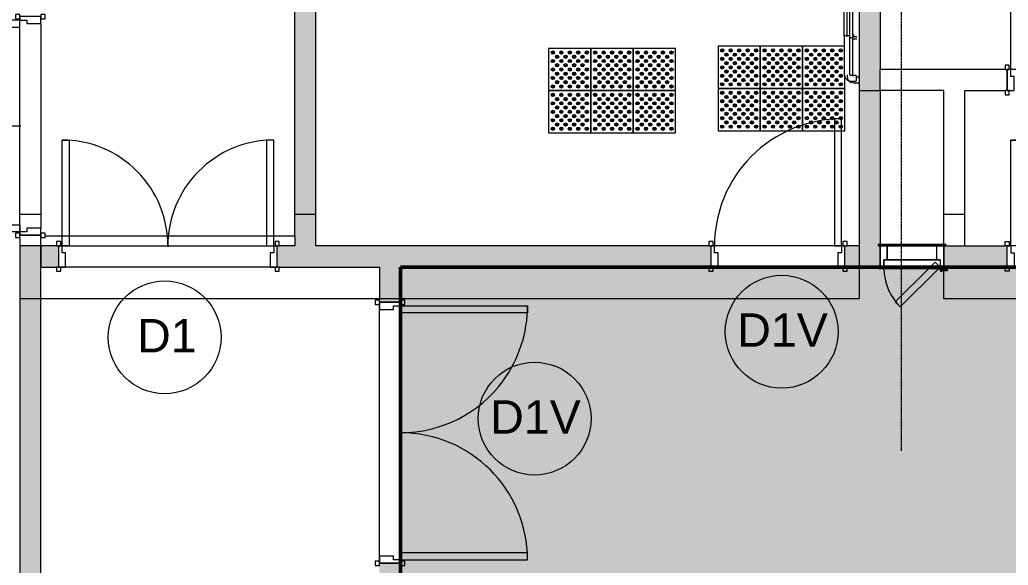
# Model space of a CAD drawing. Header units: millimetres. Extents: x 15878 to 679837, y -72324 to 391440.
# Drawn here: x 281545 to 288552, y 31844 to 35710 of the extents above; entities that cross this region are included whole.
import ezdxf

# ---------------------------------------------------------------- set-up
doc = ezdxf.new("R2010")
doc.units = ezdxf.units.MM
for name, pattern in [('Demolished', [4.8, 3.2, -1.6]), ('Grid Line__1_200_', [10.5, 6, -1.5, 1.5, -1.5]), ('Overhead', [3.96875, 2.38125, -1.5875])]:
    doc.linetypes.add(name, pattern=pattern)
for name, color, linetype, lineweight in [('A-DETL', 90, 'Continuous', 5), ('A-DETL-GENF', 92, 'Continuous', 5), ('A-DETL-THIN', 151, 'Continuous', 5), ('A-DOOR', 31, 'Continuous', 5), ('A-DOOR-FRAM', 31, 'Continuous', 5), ('A-FLOR', 192, 'Continuous', 5), ('A-FLOR-HRAL', 11, 'Continuous', 5), ('A-FLOR-HRAL-MBND', 5, 'Overhead', 5), ('A-GENM', 13, 'Continuous', 5), ('A-WALL', 113, 'Continuous', 5), ('A-WALL-PATT', 111, 'Continuous', 18), ('G-ANNO-TEXT', 231, 'Continuous', 5), ('S-GRID', 1, 'Continuous', 5)]:
    doc.layers.add(name, color=color, linetype=linetype, lineweight=lineweight)
doc.styles.add('Swis721 BT_2', font='swiss.ttf', dxfattribs={"height": 236.51772})

# ---------------------------------------------------------------- blocks, each defined once
blk = doc.blocks.new('DLN-Double Door__X08_ - _M34_ 1800 x 2000 _WH_-14591847-2_F')
at = {"layer": 'A-DOOR', "color": 254}
for p, q in [((-850, -75), (-900, -75)), ((-900, -75), (-900, -975)), ((-850, -975), (-850, -75)), ((850, -75), (900, -75)), ((850, -975), (850, -75)), ((900, -75), (900, -975)), ((-900, -975), (-850, -975)), ((900, -975), (850, -975))]:
    blk.add_line(p, q, dxfattribs=at)
at = {"layer": 'A-DOOR', "color": 253}
for centre, start, end in [((900, -75), 179.5, 180.00772), ((-900, -75), 359.99228, 0.5)]:
    blk.add_arc(centre, 900, start, end, dxfattribs=at)
at = {"layer": 'A-DOOR', "color": 254}
for centre, start, end in [((-900, -75), 270, 359.99228), ((900, -75), 180.00772, 233.8), ((900, -75), 233.8, 270)]:
    blk.add_arc(centre, 900, start, end, dxfattribs=at)
at = {"layer": 'A-DOOR-FRAM', "color": 253}
for p, q in [((-910, 105), (-940, 105)), ((-940, 105), (-940, 75)), ((-940, 75), (-910, 75)), ((-875, 75), (-925, 75)), ((-925, 75), (-925, -75)), ((-910, 75), (-910, 105)), ((-875, -25), (-875, 75)), ((875, 75), (875, -25)), ((925, 75), (875, 75)), ((940, 105), (910, 105)), ((910, 105), (910, 75)), ((910, 75), (940, 75)), ((925, -75), (925, 75)), ((940, 75), (940, 105)), ((-900, -75), (-900, -25)), ((-900, -25), (-875, -25)), ((875, -25), (900, -25)), ((900, -25), (900, -75))]:
    blk.add_line(p, q, dxfattribs=at)
at = {"layer": 'A-DOOR-FRAM', "color": 254}
for p, q in [((-910, -75), (-940, -75)), ((-940, -75), (-940, -105)), ((-940, -105), (-910, -105)), ((-925, -75), (-900, -75)), ((-910, -105), (-910, -75)), ((900, -75), (925, -75)), ((940, -75), (910, -75)), ((910, -75), (910, -105)), ((910, -105), (940, -105)), ((940, -105), (940, -75))]:
    blk.add_line(p, q, dxfattribs=at)
blk = doc.blocks.new('DLN-Double Door__X07_ - _M27y_1500 x 2000 _WH_-16661459-2_F')
at = {"layer": 'A-DOOR', "color": 253}
for p, q in [((-700, -75), (-750, -75)), ((-750, -75), (-750, -825)), ((-700, -825), (-700, -75)), ((700, -75), (750, -75)), ((700, -825), (700, -75)), ((750, -75), (750, -825)), ((-750, -825), (-700, -825)), ((750, -825), (700, -825))]:
    blk.add_line(p, q, dxfattribs=at)
for centre, start, end in [((-750, -75), 270, 0.5), ((750, -75), 179.5, 270)]:
    blk.add_arc(centre, 750, start, end, dxfattribs=at)
at = {"layer": 'A-DOOR-FRAM', "color": 253}
for p, q in [((-760, 105), (-790, 105)), ((-790, 105), (-790, 75)), ((-790, 75), (-760, 75)), ((-725, 75), (-775, 75)), ((-775, 75), (-775, -75)), ((-760, 75), (-760, 105)), ((-725, -25), (-725, 75)), ((725, 75), (725, -25)), ((775, 75), (725, 75)), ((790, 105), (760, 105)), ((760, 105), (760, 75)), ((760, 75), (790, 75)), ((775, -75), (775, 75)), ((790, 75), (790, 105)), ((-750, -75), (-750, -25)), ((-750, -25), (-725, -25)), ((725, -25), (750, -25)), ((750, -25), (750, -75)), ((-760, -75), (-790, -75)), ((-790, -75), (-790, -105)), ((-790, -105), (-760, -105)), ((-775, -75), (-750, -75)), ((-760, -105), (-760, -75)), ((750, -75), (775, -75)), ((790, -75), (760, -75)), ((760, -75), (760, -105)), ((760, -105), (790, -105)), ((790, -105), (790, -75))]:
    blk.add_line(p, q, dxfattribs=at)
blk = doc.blocks.new('DLN-Double Door__X07_ - _M28x_1500 x 2000 _WH_-16661614-2_F')
at = {"layer": 'A-DOOR', "color": 253}
for p, q in [((-750, 825), (-700, 825)), ((-750, 75), (-750, 825)), ((-700, 825), (-700, 75)), ((700, 825), (700, 75)), ((750, 825), (700, 825)), ((750, 75), (750, 825)), ((-700, 75), (-750, 75)), ((700, 75), (750, 75))]:
    blk.add_line(p, q, dxfattribs=at)
for centre, start, end in [((-750, 75), 359.5, 90), ((750, 75), 90, 180.5)]:
    blk.add_arc(centre, 750, start, end, dxfattribs=at)
at = {"layer": 'A-DOOR-FRAM', "color": 253}
for p, q in [((-790, 105), (-760, 105)), ((-790, 75), (-790, 105)), ((-760, 75), (-790, 75)), ((-775, 75), (-750, 75)), ((-775, -75), (-775, 75)), ((-760, 105), (-760, 75)), ((-750, 75), (-750, 25)), ((750, 75), (775, 75)), ((750, 25), (750, 75)), ((760, 75), (760, 105)), ((760, 105), (790, 105)), ((790, 75), (760, 75)), ((775, 75), (775, -75)), ((790, 105), (790, 75)), ((-750, 25), (-725, 25)), ((-725, 25), (-725, -75)), ((725, 25), (750, 25)), ((725, -75), (725, 25))]:
    blk.add_line(p, q, dxfattribs=at)
at = {"layer": 'A-DOOR-FRAM', "color": 254}
for p, q in [((-790, -75), (-760, -75)), ((-790, -105), (-790, -75)), ((-760, -105), (-790, -105)), ((-725, -75), (-775, -75)), ((-760, -75), (-760, -105)), ((775, -75), (725, -75)), ((760, -105), (760, -75)), ((760, -75), (790, -75)), ((790, -105), (760, -105)), ((790, -75), (790, -105))]:
    blk.add_line(p, q, dxfattribs=at)
blk = doc.blocks.new('DLN_Tactile - Positional Tiles-3867764-2_F')
at = {"layer": 'A-GENM'}
for p, q in [((150, 150), (-150, 150)), ((-150, 150), (-150, -150)), ((150, -150), (150, 150)), ((-150, -150), (150, -150))]:
    blk.add_line(p, q, dxfattribs=at)
for centre, radius in [((-120, 120), 11.5), ((-120, 60), 11.5), ((-120, 120), 6), ((-90, 90), 11.5), ((-90, 90), 6), ((-60, 120), 11.5), ((-60, 60), 11.5), ((-60, 120), 6), ((-30, 90), 11.5), ((-30, 90), 6), ((0, 120), 11.5), ((0, 60), 11.5), ((0, 120), 6), ((30, 90), 11.5), ((30, 90), 6), ((60, 120), 11.5), ((60, 60), 11.5), ((60, 120), 6), ((90, 90), 11.5), ((90, 90), 6), ((120, 120), 11.5), ((120, 60), 11.5), ((120, 120), 6), ((-120, 0), 11.5), ((-120, 60), 6), ((-120, 0), 6), ((-90, 30), 11.5), ((-90, 30), 6), ((-60, 0), 11.5), ((-60, 60), 6), ((-60, 0), 6), ((-30, 30), 11.5), ((-30, 30), 6), ((0, 0), 11.5), ((0, 60), 6), ((0, 0), 6), ((30, 30), 11.5), ((30, 30), 6), ((60, 0), 11.5), ((60, 60), 6), ((60, 0), 6), ((90, 30), 11.5), ((90, 30), 6), ((120, 0), 11.5), ((120, 60), 6), ((120, 0), 6), ((-120, -60), 11.5), ((-120, -60), 6), ((-90, -30), 11.5), ((-90, -30), 6), ((-60, -60), 11.5), ((-60, -60), 6), ((-30, -30), 11.5), ((-30, -30), 6), ((0, -60), 11.5), ((0, -60), 6), ((30, -30), 11.5), ((30, -30), 6), ((60, -60), 11.5), ((60, -60), 6), ((90, -30), 11.5), ((90, -30), 6), ((120, -60), 11.5), ((120, -60), 6), ((-120, -120), 11.5), ((-120, -120), 6), ((-90, -90), 11.5), ((-90, -90), 6), ((-60, -120), 11.5), ((-60, -120), 6), ((-30, -90), 11.5), ((-30, -90), 6), ((0, -120), 11.5), ((0, -120), 6), ((30, -90), 11.5), ((30, -90), 6), ((60, -120), 11.5), ((60, -120), 6), ((90, -90), 11.5), ((90, -90), 6), ((120, -120), 11.5), ((120, -120), 6)]:
    blk.add_circle(centre, radius, dxfattribs=at)
blk = doc.blocks.new('Railing - Handrail On Railing_Start Post-13650739-2_F')
at = {"layer": 'A-FLOR-HRAL'}
for p, q in [((-25, 320), (-65, 320)), ((-65, 280), (-65, 317.3)), ((-65, 285.9), (-65, 280)), ((-65, 280), (-25, 280)), ((-20, 275), (-20, 0)), ((20, 0), (20, 275)), ((-40, 6.5), (-50, 6.5)), ((-50, 0), (-50, 0)), ((-50, 0), (-50, 0)), ((-50, -6.5), (-40, -6.5)), ((5.2, 0), (-5.2, 0))]:
    blk.add_line(p, q, dxfattribs=at)
at = {"layer": 'A-FLOR-HRAL', "flags": 128}
for points in [[(20, 275), (13.8, 297.8), (-3.2, 314.4), (-25, 320)], [(-25, 280), (-20.8, 277.7), (-20, 275)]]:
    blk.add_lwpolyline(points, dxfattribs=at)
blk = doc.blocks.new('Railing - Handrail On Railing-13650742-2_F')
at = {"layer": 'A-FLOR-HRAL'}
for p, q in [((-15, 6.5), (-50, 6.5)), ((-50, 0), (-50, 0)), ((-50, 0), (-50, 0)), ((-50, -6.5), (-15, -6.5))]:
    blk.add_line(p, q, dxfattribs=at)
at = {"layer": 'A-FLOR-HRAL', "flags": 128}
for points in [[(-15, 6.5), (-3, 6.5), (0, 6.5)], [(0, -6.5), (-5.9, -6.5), (-15, -6.5)]]:
    blk.add_lwpolyline(points, dxfattribs=at)
at = {"layer": 'A-FLOR-HRAL'}
for start, end in [(360, 180), (180, 360)]:
    blk.add_arc((0, 0), 6.5, start, end, dxfattribs=at)
blk = doc.blocks.new('Railing - Railing-6055567-2_F')
at = {"layer": 'A-FLOR-HRAL'}
for p, q in [((51974.3, 37158.6), (51934.3, 37140)), ((51934.3, 35595.2), (51934.3, 37140)), ((51974.3, 35595.2), (51974.3, 37158.6)), ((51974.3, 35595.2), (51934.3, 35595.2))]:
    blk.add_line(p, q, dxfattribs=at)
at = {"layer": 'A-FLOR-HRAL-MBND'}
for p, q in [((51934.3, 38522.5), (51974.3, 38522.5)), ((51934.3, 37140), (51934.3, 38522.5)), ((51974.3, 37158.6), (51974.3, 38522.5))]:
    blk.add_line(p, q, dxfattribs=at)
at = {"rotation": 180}
for name, p in [('Railing - Handrail On Railing-13650742-2_F', (52034.3, 36570.9)), ('Railing - Handrail On Railing_Start Post-13650739-2_F', (51954.3, 35595.2))]:
    blk.add_blockref(name, p, dxfattribs=at)
blk = doc.blocks.new('Railing - Handrail On Railing_Start Post-V887-2_F')
at = {"layer": 'A-FLOR-HRAL'}
for p, q in [((-25, 320), (-65, 320)), ((-65, 320), (-65, 314.1)), ((-65, 280), (-65, 320)), ((-65, 285.9), (-65, 280)), ((-65, 280), (-45, 280)), ((-20, 273.2), (-20, 0)), ((20, 262.3), (20, 275)), ((-19.3, 6.5), (-50, 6.5)), ((-50, 0), (-50, 0)), ((-50, 0), (-50, 0)), ((-50, -6.5), (-20, -6.5)), ((5.2, 0), (-5.2, 0))]:
    blk.add_line(p, q, dxfattribs=at)
at = {"layer": 'A-FLOR-HRAL', "flags": 128}
blk.add_lwpolyline([(20, 275), (13.8, 297.8), (-3.2, 314.4), (-25, 320)], dxfattribs=at)
blk = doc.blocks.new('Railing - Handrail On Railing-13650748-2_F')
at = {"layer": 'A-FLOR-HRAL'}
for p, q in [((-15, 6.5), (-50, 6.5)), ((-50, 0), (-50, 0)), ((-50, 0), (-50, 0)), ((-50, -6.5), (-15, -6.5))]:
    blk.add_line(p, q, dxfattribs=at)
at = {"layer": 'A-FLOR-HRAL', "flags": 128}
for points in [[(-15, 6.5), (-3, 6.5), (0, 6.5)], [(0, -6.5), (-5.9, -6.5), (-15, -6.5)]]:
    blk.add_lwpolyline(points, dxfattribs=at)
at = {"layer": 'A-FLOR-HRAL'}
for start, end in [(360, 180), (180, 360)]:
    blk.add_arc((0, 0), 6.5, start, end, dxfattribs=at)
blk = doc.blocks.new('Railing - Railing-7308562-2_F')
at = {"layer": 'A-FLOR-HRAL'}
for p, q in [((51994.3, 37168), (51954.3, 37149.3)), ((51954.3, 35595.2), (51954.3, 37149.3)), ((51994.3, 35582.5), (51994.3, 37168)), ((51994.3, 35582.5), (51968.2, 35582.5))]:
    blk.add_line(p, q, dxfattribs=at)
at = {"layer": 'A-FLOR-HRAL-MBND'}
for p, q in [((51954.3, 38522.5), (51994.3, 38522.5)), ((51954.3, 37149.3), (51954.3, 38522.5)), ((51994.3, 37168), (51994.3, 38522.5))]:
    blk.add_line(p, q, dxfattribs=at)
at = {"rotation": 180}
for name, p in [('Railing - Handrail On Railing-13650748-2_F', (52054.3, 36562.5)), ('Railing - Handrail On Railing_Start Post-V887-2_F', (51974.3, 35582.5))]:
    blk.add_blockref(name, p, dxfattribs=at)
blk = doc.blocks.new('DLN_Tactile - Positional Tiles-V888-2_F')
at = {"layer": 'A-GENM'}
for p, q in [((-150, 145.7), (-150, -150)), ((150, 150), (52.3, 150)), ((150, -150), (150, 150)), ((-150, -150), (150, -150))]:
    blk.add_line(p, q, dxfattribs=at)
for centre, radius in [((-120, 120), 11.5), ((-120, 60), 11.5), ((-120, 120), 6), ((-90, 90), 11.5), ((-90, 90), 6), ((-60, 120), 11.5), ((-60, 60), 11.5), ((-60, 120), 6), ((-30, 90), 11.5), ((-30, 90), 6), ((0, 120), 11.5), ((0, 60), 11.5), ((0, 120), 6), ((30, 90), 11.5), ((30, 90), 6), ((60, 120), 11.5), ((60, 60), 11.5), ((60, 120), 6), ((90, 90), 11.5), ((90, 90), 6), ((120, 120), 11.5), ((120, 60), 11.5), ((120, 120), 6), ((-120, 0), 11.5), ((-120, 60), 6), ((-120, 0), 6), ((-90, 30), 11.5), ((-90, 30), 6), ((-60, 0), 11.5), ((-60, 60), 6), ((-60, 0), 6), ((-30, 30), 11.5), ((-30, 30), 6), ((0, 0), 11.5), ((0, 60), 6), ((0, 0), 6), ((30, 30), 11.5), ((30, 30), 6), ((60, 0), 11.5), ((60, 60), 6), ((60, 0), 6), ((90, 30), 11.5), ((90, 30), 6), ((120, 0), 11.5), ((120, 60), 6), ((120, 0), 6), ((-120, -60), 11.5), ((-120, -60), 6), ((-90, -30), 11.5), ((-90, -30), 6), ((-60, -60), 11.5), ((-60, -60), 6), ((-30, -30), 11.5), ((-30, -30), 6), ((0, -60), 11.5), ((0, -60), 6), ((30, -30), 11.5), ((30, -30), 6), ((60, -60), 11.5), ((60, -60), 6), ((90, -30), 11.5), ((90, -30), 6), ((120, -60), 11.5), ((120, -60), 6), ((-120, -120), 11.5), ((-120, -120), 6), ((-90, -90), 11.5), ((-90, -90), 6), ((-60, -120), 11.5), ((-60, -120), 6), ((-30, -90), 11.5), ((-30, -90), 6), ((0, -120), 11.5), ((0, -120), 6), ((30, -90), 11.5), ((30, -90), 6), ((60, -120), 11.5), ((60, -120), 6), ((90, -90), 11.5), ((90, -90), 6), ((120, -120), 11.5), ((120, -120), 6)]:
    blk.add_circle(centre, radius, dxfattribs=at)
blk = doc.blocks.new('DLN-Double Door__X07_ - _M28x_1500 x 2000 _WH_-V892-2_F')
at = {"layer": 'A-DOOR', "color": 253}
for p, q in [((-700, -75), (-750, -75)), ((-750, -75), (-750, -825)), ((-700, -825), (-700, -75)), ((700, -75), (750, -75)), ((700, -825), (700, -75)), ((750, -75), (750, -825)), ((-750, -825), (-700, -825)), ((750, -825), (700, -825))]:
    blk.add_line(p, q, dxfattribs=at)
for centre, start, end in [((-750, -75), 270, 0.5), ((750, -75), 179.5, 270)]:
    blk.add_arc(centre, 750, start, end, dxfattribs=at)
at = {"layer": 'A-DOOR-FRAM', "color": 253}
for p, q in [((-760, 105), (-790, 105)), ((-790, 105), (-790, 75)), ((-790, 75), (-760, 75)), ((-725, 75), (-775, 75)), ((-775, 75), (-775, -75)), ((-760, 75), (-760, 105)), ((-725, -25), (-725, 75)), ((725, 75), (725, -25)), ((775, 75), (725, 75)), ((790, 105), (760, 105)), ((760, 105), (760, 75)), ((760, 75), (790, 75)), ((775, -75), (775, 75)), ((790, 75), (790, 105)), ((-750, -75), (-750, -25)), ((-750, -25), (-725, -25)), ((725, -25), (750, -25)), ((750, -25), (750, -75)), ((-760, -75), (-790, -75)), ((-790, -75), (-790, -105)), ((-790, -105), (-760, -105)), ((-775, -75), (-750, -75)), ((-760, -105), (-760, -75)), ((750, -75), (775, -75)), ((790, -75), (760, -75)), ((760, -75), (760, -105)), ((760, -105), (790, -105)), ((790, -105), (790, -75))]:
    blk.add_line(p, q, dxfattribs=at)
blk = doc.blocks.new('DLN-Single Door__X06_ - _M24_ 900 x 2000 _WH_-15683228-2_F')
at = {"layer": 'A-DOOR', "color": 254}
for p, q in [((-460, 105), (-490, 105)), ((-490, 105), (-490, 75)), ((-490, 75), (-460, 75)), ((-460, 75), (-460, 105)), ((490, 105), (460, 105)), ((460, 105), (460, 75)), ((460, 75), (490, 75)), ((490, 75), (490, 105))]:
    blk.add_line(p, q, dxfattribs=at)
at = {"layer": 'A-DOOR', "color": 253}
for p, q in [((-460, -75), (-490, -75)), ((-490, -75), (-490, -105)), ((-490, -105), (-460, -105)), ((-460, -105), (-460, -75)), ((-400, -75), (-450, -75)), ((-450, -75), (-450, -975)), ((-400, -975), (-400, -75)), ((490, -75), (460, -75)), ((460, -75), (460, -105)), ((460, -105), (490, -105)), ((490, -105), (490, -75)), ((-450, -975), (-400, -975))]:
    blk.add_line(p, q, dxfattribs=at)
blk.add_arc((-450, -75), 900, 270, 0.5, dxfattribs=at)
at = {"layer": 'A-DOOR-FRAM', "color": 254}
for p, q in [((-425, 75), (-475, 75)), ((475, 75), (425, 75))]:
    blk.add_line(p, q, dxfattribs=at)
at = {"layer": 'A-DOOR-FRAM', "color": 253}
for p, q in [((-475, 75), (-475, -75)), ((-425, -25), (-425, 75)), ((425, 75), (425, -25)), ((475, -75), (475, 75)), ((-450, -75), (-450, -25)), ((-450, -25), (-425, -25)), ((425, -25), (450, -25)), ((450, -25), (450, -75)), ((-475, -75), (-450, -75)), ((450, -75), (475, -75))]:
    blk.add_line(p, q, dxfattribs=at)
blk = doc.blocks.new('DLN-Access Panel__AP01_ - _AP01_ 400 x 1100 _WH_-15683227-2_F')
at = {"layer": 'A-DOOR', "color": 254}
for p, q in [((-190, 85), (82.8, 357.8)), ((82.8, 357.8), (118.2, 322.5)), ((118.2, 322.5), (-119.3, 85)), ((-214.6, 100), (-252.5, 100)), ((-252.5, 100), (-252.5, 95)), ((-252.5, 95), (-252.5, 100)), ((-252.5, 100), (-214.6, 100)), ((-214.6, 100), (-252.5, 100)), ((-252.5, 100), (-252.5, 95)), ((-252.5, 95), (-252.5, 100)), ((-252.5, 100), (-214.6, 100)), ((-252.5, 95), (-215, 95)), ((-215, 95), (-252.5, 95)), ((-252.5, 95), (-215, 95)), ((-215, 95), (-252.5, 95)), ((-240, 75), (-240, 85)), ((240, 85), (-240, 85)), ((-240, 85), (-240, 75)), ((-215, 85), (-240, 85)), ((-240, 75), (240, 75)), ((-215, 97.5), (-215, 85)), ((-215, 85), (-215, 97.5)), ((-215, 95), (-215, 85)), ((-215, 85), (-215, 95)), ((-215, 95), (-215, 85)), ((-215, 85), (-215, 95)), ((-215, 95), (-215, 85)), ((-215, 85), (-215, 95)), ((-215, 85), (-215, 75)), ((-215, 75), (-215, 85)), ((-215, 85), (-215, 75)), ((-215, 75), (-215, 85)), ((-215, 85), (-215, 75)), ((-215, 75), (-215, 85)), ((-215, 85), (-215, 75)), ((-215, 75), (-215, 85)), ((-210, 85), (-210, 75)), ((-210, 76.7), (-210, 85)), ((-210, 85), (210, 85)), ((-209.5, 97.5), (-209.5, 85)), ((-209.5, 85), (-209.5, 97.5)), ((-209.5, 85), (-209.5, 76.8)), ((-209.5, 76.8), (-209.5, 85)), ((-209.5, 85), (-209.5, 76.8)), ((-209.5, 76.8), (-209.5, 85)), ((-209.5, 75), (-205.5, 75)), ((-205.5, 75), (-209.5, 75)), ((-209.5, 75), (-205.5, 75)), ((-205.5, 75), (-209.5, 75)), ((-205.5, 86.4), (-205.5, 97.5)), ((-205.5, 97.5), (-205.5, 86.4)), ((-205.5, 86.4), (-205.5, 96.6)), ((-205.5, 96.6), (-205.5, 86.4)), ((-205.5, 78.2), (-205.5, 85)), ((-205.5, 85), (-205.5, 78.2)), ((-200, 85), (-200, 97.5)), ((-200, 97.5), (-200, 85)), ((-200, 85), (-200, 97.5)), ((-200, 97.5), (-200, 85)), ((-200, 85), (-200, 97.5)), ((-200, 97.5), (-200, 85)), ((-200, 85), (-200, 97.5)), ((-200, 97.5), (-200, 85)), ((210, 85), (-200, 85)), ((210, 85), (-200, 85)), ((-162.5, 80), (-200, 80)), ((-200, 80), (-162.5, 80)), ((-162.5, 80), (-200, 80)), ((-200, 80), (-162.5, 80)), ((-162.5, 75), (-162.5, 80)), ((-162.5, 80), (-162.5, 75)), ((-162.5, 75), (-162.5, 80)), ((-162.5, 80), (-162.5, 75)), ((-119.3, 85), (-129.3, 75)), ((210, 85), (210, 75)), ((210, 85), (210, 75)), ((240, 85), (210, 85)), ((240, 75), (240, 85)), ((240, 75), (240, 85))]:
    blk.add_line(p, q, dxfattribs=at)
at = {"layer": 'A-DOOR', "color": 253}
for p, q in [((-225, 75), (-240, 75)), ((-215, 75), (-225, 75)), ((-215, 75), (-200, 75)), ((-200, 75), (-215, 75)), ((-215, 75), (-162.5, 75)), ((-162.5, 75), (-215, 75)), ((-215, 75), (-200, 75)), ((-200, 75), (-215, 75)), ((-215, 75), (-200, 75)), ((-200, 75), (-215, 75)), ((210, 75), (-210, 75)), ((-210, 75), (-200, 75)), ((-200, 75), (-210, 75)), ((-200, 75), (-162.5, 75)), ((-162.5, 75), (-200, 75)), ((-164.6, 39.6), (-200, 75)), ((-200, 75), (-162.5, 75)), ((-162.5, 75), (-200, 75)), ((-129.3, 75), (-164.6, 39.6)), ((-162.5, 75), (200, 75)), ((200, 75), (-162.5, 75)), ((200, 75), (210, 75)), ((210, 75), (200, 75)), ((225, 75), (210, 75)), ((240, 75), (225, 75)), ((-240, -85), (-240, -75)), ((240, -75), (-240, -75)), ((-240, -75), (-240, -85)), ((-210, -75), (-240, -75)), ((-225, -85), (-240, -85)), ((-240, -85), (240, -85)), ((-210, -85), (-225, -85)), ((-210, -75), (-210, -85)), ((-210, -85), (-210, -75)), ((-175, -75), (-210, -75)), ((-210, -75), (210, -75)), ((-175, -75), (-210, -75)), ((210, -85), (-210, -85)), ((-210, -85), (210, -85)), ((210, -85), (-210, -85)), ((175, -75), (-175, -75)), ((175, -75), (-175, -75)), ((210, -75), (175, -75)), ((210, -75), (175, -75)), ((210, -75), (210, -85)), ((210, -75), (210, -85)), ((240, -75), (210, -75)), ((225, -85), (210, -85)), ((240, -85), (225, -85)), ((240, -85), (240, -75)), ((240, -85), (240, -75))]:
    blk.add_line(p, q, dxfattribs=at)
at = {"layer": 'A-DOOR', "color": 254}
for centre, radius, start, end in [((-200, 75), 400, 1.48071, 45), ((-207.5, 97.5), 7.5, 360, 180), ((-207.5, 97.5), 7.5, 0, 180), ((-207.5, 97.5), 7.5, 165, 180), ((-207.5, 97.5), 7.5, 165, 180), ((-207.5, 97.5), 7.5, 360, 165), ((-207.5, 97.5), 7.5, 0, 165), ((-207.5, 97.5), 7.5, 360, 160.52878), ((-207.5, 97.5), 7.5, 0, 160.52878), ((-207.5, 97.5), 7.5, 360, 160.52878), ((-207.5, 97.5), 7.5, 0, 160.52878), ((-207.5, 97.5), 2, 0, 180), ((-207.5, 97.5), 2, 0, 180), ((-207.5, 97.5), 2, 0, 180), ((-207.5, 97.5), 2, 0, 180), ((-200, 75), 400, 0.0125, 1.48071)]:
    blk.add_arc(centre, radius, start, end, dxfattribs=at)
at = {"layer": 'A-DOOR-FRAM', "color": 253}
for p, q in [((-225, 75), (-225, -75)), ((-225, 75), (-225, -75)), ((-225, 75), (-215, 75)), ((-210, 75), (-200, 75)), ((-200, 25), (-200, 75)), ((-200, 75), (200, 75)), ((-200, 25), (-200, 75)), ((-200, 75), (-162.5, 75)), ((-200, 75), (-162.5, 75)), ((-162.5, 75), (200, 75)), ((-162.5, 75), (200, 75)), ((200, 25), (200, 75)), ((200, 75), (210, 75)), ((200, 75), (200, 25)), ((210, 75), (225, 75)), ((225, 75), (225, -75)), ((225, -75), (225, 75)), ((-200, 25), (-175, 25)), ((200, 25), (-200, 25)), ((-175, -75), (-175, 25)), ((-175, 25), (175, 25)), ((-175, -75), (-175, 25)), ((175, 25), (-175, 25)), ((-175, 25), (175, 25)), ((175, -75), (175, 25)), ((175, 25), (175, -75)), ((175, 25), (200, 25)), ((-225, -75), (225, -75)), ((-225, -75), (-210, -75)), ((-210, -75), (-175, -75)), ((-175, -75), (175, -75)), ((175, -75), (-175, -75)), ((-175, -75), (175, -75)), ((175, -75), (210, -75)), ((210, -75), (225, -75))]:
    blk.add_line(p, q, dxfattribs=at)
at = {"layer": 'A-DOOR-FRAM', "color": 254}
blk.add_line((225, 75), (-225, 75), dxfattribs=at)

msp = doc.modelspace()

# ---------------------------------------------------------------- hatches: boundary and pattern name
at = {"layer": 'A-DETL-GENF', "transparency": 33554585}
msp.add_hatch(color=151, dxfattribs=at).paths.add_polyline_path([(312144.5, 7857.5), (313794.5, 7857.5), (313794.5, 21079.2), (318794.5, 21079.2), (318794.5, 31757.5), (318294.5, 31757.5), (318294.5, 34107.5), (299194.5, 34107.5), (299194.5, 38077.5), (296794.5, 38077.5), (296794.5, 33957.5), (284244.5, 33957.5), (284244.5, 31607.5), (312144.5, 31607.5), (312144.5, 28132.5), (310944.5, 28132.5), (310944.5, 25782.5), (312144.5, 25782.5), (312144.5, 9065.7)], flags=0)
at = {"layer": 'A-WALL-PATT', "lineweight": 5, "transparency": 33554432}
for points in [[(287644.5, 35207.5), (287644.5, 39557.5), (287494.5, 39557.5), (287494.5, 35207.5), (287565.3, 35207.5)], [(283505.3, 34107.5), (283644.5, 34107.5), (283644.5, 35807.5), (283494.5, 35807.5), (283494.5, 34107.5)], [(287565.3, 34107.5), (287644.5, 34107.5), (287644.5, 35207.5), (287494.5, 35207.5), (287494.5, 34107.5)], [(281694.5, 31607.5), (281694.5, 34107.5), (281544.5, 34107.5), (281544.5, 31607.5)]]:
    msp.add_hatch(color=253, dxfattribs=at).paths.add_polyline_path(points, flags=0)
h = msp.add_hatch(color=253, dxfattribs=at)
h.paths.add_polyline_path([(286429.5, 33957.5), (286444.5, 33957.5), (286444.5, 34107.5), (283369.5, 34107.5), (283369.5, 33957.5), (286211.9, 33957.5)], flags=0)
h.paths.add_polyline_path([(281694.5, 33957.5), (281819.5, 33957.5), (281819.5, 34107.5), (281694.5, 34107.5), (281694.5, 34057.5)], flags=0)
h.paths.add_polyline_path([(287629.5, 33957.5), (287644.5, 33957.5), (287644.5, 34107.5), (287394.5, 34107.5), (287394.5, 33957.5), (287565.3, 33957.5)], flags=0)
h.paths.add_polyline_path([(288109.5, 33957.5), (288544.5, 33957.5), (288544.5, 34107.5), (288094.5, 34107.5), (288094.5, 33957.5)], flags=0)
h = msp.add_hatch(color=253, dxfattribs=at)
h.paths.add_polyline_path([(284244.5, 31607.5), (284244.5, 31857.5), (284094.5, 31857.5), (284094.5, 31607.5), (284194.5, 31607.5)], flags=0)
h.paths.add_polyline_path([(284094.5, 33707.5), (284244.5, 33707.5), (284244.5, 33957.5), (284094.5, 33957.5), (284094.5, 33722.5)], flags=0)

# ---------------------------------------------------------------- linework, layer by layer
at = {"layer": 'A-DETL', "linetype": 'Demolished', "lineweight": 50}
for p, q in [((296794.5, 33957.5), (284244.5, 33957.5)), ((284244.5, 33957.5), (284244.5, 31607.5))]:
    msp.add_line(p, q, dxfattribs=at)
at = {"layer": 'A-DETL-THIN'}
for centre in [(282571.7, 33458.8), (286946, 33498.6), (285194.5, 32882.9)]:
    msp.add_circle(centre, 400, dxfattribs=at)
at = {"layer": 'A-FLOR'}
for p, q in [((287644.5, 39557.5), (287644.5, 35357.5)), ((283494.5, 34177.9), (283494.5, 35877.9)), ((283644.5, 34107.5), (283644.5, 35788.1)), ((281544.5, 34207.5), (281544.5, 35707.5)), ((281694.5, 35682.5), (281694.5, 34232.5)), ((288094.5, 35207.5), (287644.5, 35207.5)), ((287644.5, 35207.5), (287644.5, 34107.5)), ((288094.5, 34107.5), (288094.5, 35207.5)), ((281544.5, 34332.5), (281694.5, 34332.5)), ((283494.5, 34332.5), (283644.5, 34332.5)), ((288094.5, 34332.5), (288241.9, 34332.5)), ((281724.5, 34177.9), (283494.5, 34177.9)), ((286429.5, 34107.5), (283644.5, 34107.5)), ((287379.5, 34107.5), (286459.5, 34107.5)), ((287494.5, 34107.5), (287409.5, 34107.5)), ((287494.5, 34107.5), (287494.5, 33732.5)), ((287644.5, 34107.5), (288094.5, 34107.5)), ((288094.5, 33957.5), (288094.5, 34107.5)), ((288094.5, 33937.5), (288094.5, 33957.5)), ((288094.5, 33732.5), (288094.5, 33932.5)), ((287494.5, 33732.5), (281544.5, 33732.5)), ((298894.5, 33732.5), (288094.5, 33732.5))]:
    msp.add_line(p, q, dxfattribs=at)
at = {"layer": 'A-FLOR', "color": 253}
for p, q in [((283354.5, 33957.5), (281834.5, 33957.5)), ((283384.5, 33957.5), (284094.5, 33957.5)), ((284244.5, 33957.5), (286429.5, 33957.5)), ((287409.5, 33957.5), (288079.5, 33957.5)), ((284094.5, 33692.5), (284094.5, 33682.5)), ((284194.5, 33682.5), (284244.5, 33682.5))]:
    msp.add_line(p, q, dxfattribs=at)
at = {"layer": 'A-FLOR', "color": 254}
for p, q in [((287379.5, 33957.5), (286459.5, 33957.5)), ((288084.5, 33957.5), (288529.5, 33957.5)), ((284244.5, 33682.5), (284244.5, 33692.5))]:
    msp.add_line(p, q, dxfattribs=at)
at = {"layer": 'A-WALL', "color": 253}
for p, q in [((287494.5, 39557.5), (287494.5, 34107.5)), ((287644.5, 35207.5), (287644.5, 35357.5)), ((288529.5, 35357.5), (287644.5, 35357.5)), ((288544.5, 35207.5), (288544.5, 35357.5)), ((287494.5, 35207.5), (287644.5, 35207.5)), ((288244.5, 34107.5), (288244.5, 35207.5)), ((288244.5, 35207.5), (288529.5, 35207.5)), ((281694.5, 34182.5), (281544.5, 34182.5)), ((281544.5, 34167.5), (281544.5, 31607.5)), ((281694.5, 30407.5), (281694.5, 34177.9)), ((283494.5, 34177.9), (283494.5, 34107.5)), ((281804.5, 34107.5), (281544.5, 34107.5)), ((281694.5, 34107.5), (281694.5, 33957.5)), ((281819.5, 34107.5), (281819.5, 33957.5)), ((281834.5, 34107.5), (283354.5, 34107.5)), ((283369.5, 33957.5), (283369.5, 34107.5)), ((283494.5, 34107.5), (283384.5, 34107.5)), ((286444.5, 34107.5), (286444.5, 33957.5)), ((287394.5, 33957.5), (287394.5, 34107.5)), ((287644.5, 34107.5), (287644.5, 33957.5)), ((288094.5, 34107.5), (288094.5, 33957.5)), ((288094.5, 34107.5), (288529.5, 34107.5)), ((288544.5, 33957.5), (288544.5, 34107.5)), ((281694.5, 33957.5), (281804.5, 33957.5)), ((284094.5, 33957.5), (284094.5, 33722.5)), ((284094.5, 33707.5), (284244.5, 33707.5)), ((284094.5, 31872.5), (284094.5, 33682.5)), ((284244.5, 31857.5), (284094.5, 31857.5))]:
    msp.add_line(p, q, dxfattribs=at)
at = {"layer": 'A-WALL', "color": 254}
for p, q in [((284244.5, 33722.5), (284244.5, 33957.5)), ((284244.5, 33682.5), (284244.5, 31882.5))]:
    msp.add_line(p, q, dxfattribs=at)
at = {"layer": 'S-GRID', "color": 254, "linetype": 'Grid Line__1_200_'}
msp.add_line((287794.5, 32653.9), (287794.5, 47148), dxfattribs=at)

# ---------------------------------------------------------------- block references
at = {"layer": 'A-DOOR', "color": 253}
for name, p, rotation in [('DLN-Double Door__X07_ - _M27y_1500 x 2000 _WH_-16661459-2_F', (289319.5, 35282.5), 180), ('DLN-Double Door__X07_ - _M27y_1500 x 2000 _WH_-16661459-2_F', (281619.5, 34957.5), 270), ('DLN-Single Door__X06_ - _M24_ 900 x 2000 _WH_-15683228-2_F', (286919.5, 34032.5), 180), ('DLN-Double Door__X07_ - _M28x_1500 x 2000 _WH_-V892-2_F', (282594.5, 34032.5), 180), ('DLN-Access Panel__AP01_ - _AP01_ 400 x 1100 _WH_-15683227-2_F', (287869.5, 34032.5), 180), ('DLN-Double Door__X08_ - _M34_ 1800 x 2000 _WH_-14591847-2_F', (284169.5, 32782.5), 90)]:
    msp.add_blockref(name, p, dxfattribs=dict(at, rotation=rotation))
at = {"layer": 'A-DOOR', "color": 254}
msp.add_blockref('DLN-Double Door__X07_ - _M28x_1500 x 2000 _WH_-16661614-2_F', (289319.5, 34032.5), dxfattribs=at)
at = {"layer": 'A-FLOR-HRAL'}
for name in ['Railing - Railing-6055567-2_F', 'Railing - Railing-7308562-2_F']:
    msp.add_blockref(name, (235455.2, 0), dxfattribs=at)
at = {"layer": 'A-GENM', "rotation": 269.9999999999998}
for name, p in [('DLN_Tactile - Positional Tiles-3867764-2_F', (285444, 35357.5)), ('DLN_Tactile - Positional Tiles-3867764-2_F', (285744, 35357.5)), ('DLN_Tactile - Positional Tiles-3867764-2_F', (286044, 35357.5)), ('DLN_Tactile - Positional Tiles-3867764-2_F', (286644.5, 35372.5)), ('DLN_Tactile - Positional Tiles-3867764-2_F', (286944.5, 35372.5)), ('DLN_Tactile - Positional Tiles-V888-2_F', (287244.5, 35372.5)), ('DLN_Tactile - Positional Tiles-3867764-2_F', (285444, 35057.5)), ('DLN_Tactile - Positional Tiles-3867764-2_F', (285744, 35057.5)), ('DLN_Tactile - Positional Tiles-3867764-2_F', (286044, 35057.5)), ('DLN_Tactile - Positional Tiles-3867764-2_F', (286644.5, 35072.5)), ('DLN_Tactile - Positional Tiles-3867764-2_F', (286944.5, 35072.5)), ('DLN_Tactile - Positional Tiles-3867764-2_F', (287244.5, 35072.5))]:
    msp.add_blockref(name, p, dxfattribs=at)

# ---------------------------------------------------------------- texts
at = {"layer": 'G-ANNO-TEXT', "color": 7, "char_height": 236.52, "attachment_point": 1, "line_spacing_factor": 1.00667, "style": 'Swis721 BT_2'}
for s, insert, width in [('D1', (282376.4, 33588.9), 495), ('D1V', (286630.7, 33628.7), 738), ('D1V', (284879.3, 33013.1), 738)]:
    msp.add_mtext(s, dxfattribs=dict(at, insert=insert, width=width))

doc.saveas('drawing.dxf')
